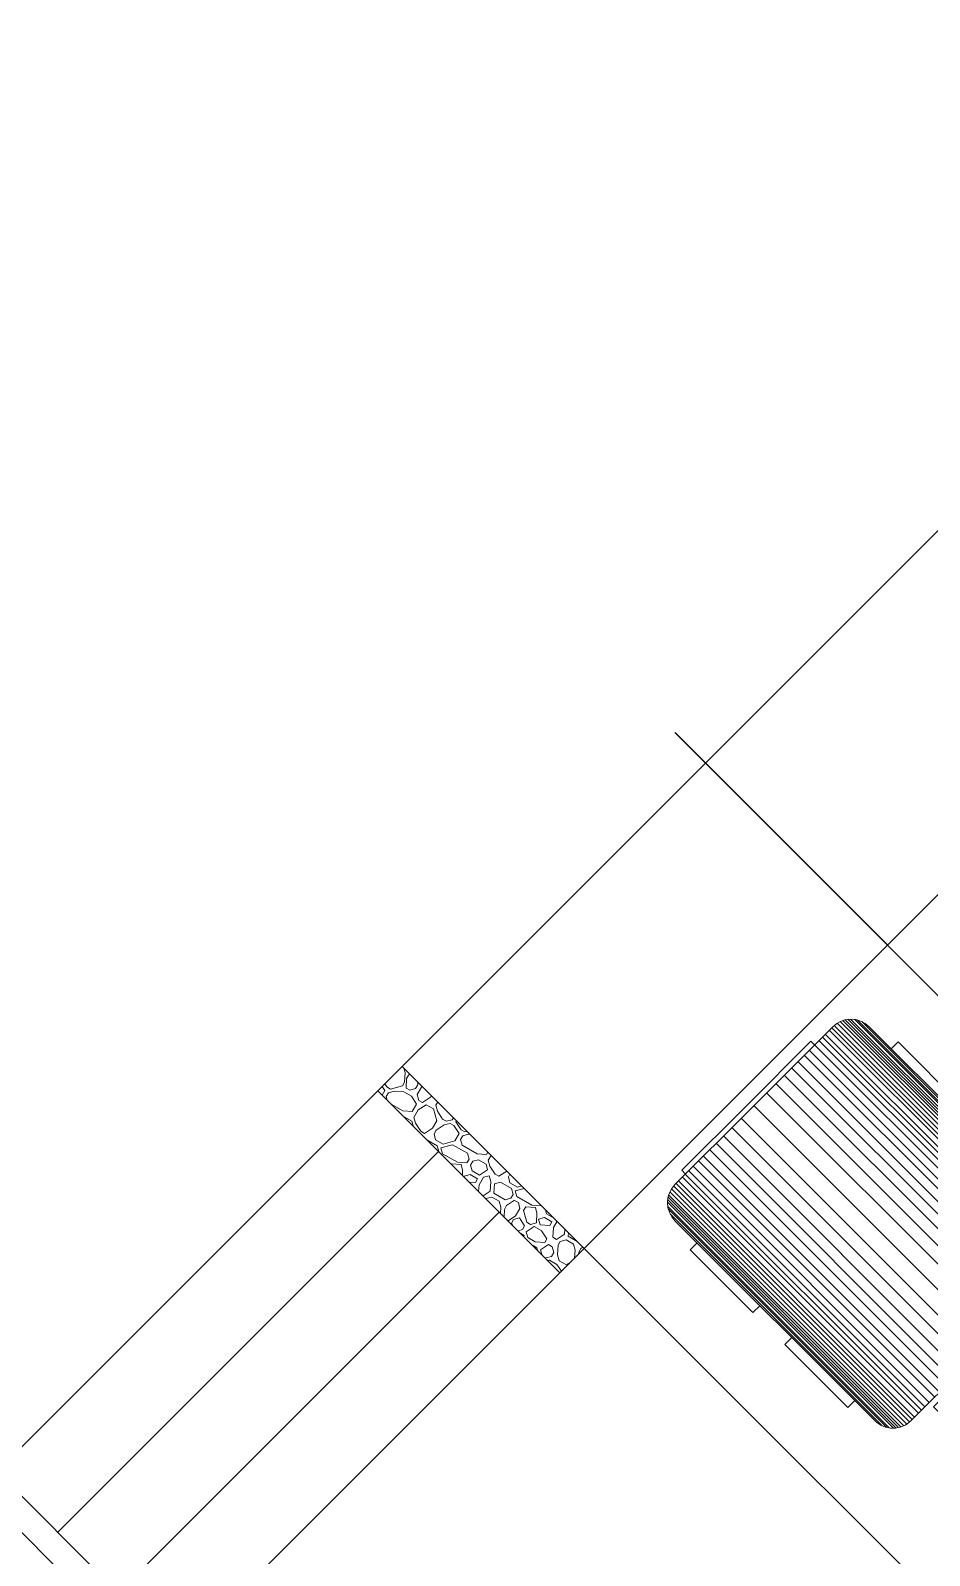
# Model space of a CAD drawing. Header units: millimetres. Extents: x 235 to 418, y 139 to 274.
# Drawn here: x 358.88 to 369.35, y 207.77 to 225.54 of the extents above; entities that cross this region are included whole.
import ezdxf

# ---------------------------------------------------------------- set-up
doc = ezdxf.new("R2010")
doc.units = ezdxf.units.MM
doc.header["$LTSCALE"] = 0.01
doc.layers.add('muros bajos', color=42, linetype='Continuous', lineweight=18)
doc.layers.add('punto delgado', color=4, linetype='Continuous', lineweight=0)

# ---------------------------------------------------------------- blocks, each defined once
blk = doc.blocks.new('A$C56CA4FEA')
at = {"layer": 'punto delgado'}
for p, q in [((0.724, 3.427), (1.76, 3.427)), ((2.286, 3.427), (3.322, 3.427)), ((3.869, 3.222), (0.145, 3.222)), ((3.832, 3.254), (0.182, 3.254)), ((3.808, 3.27), (0.206, 3.27)), ((3.757, 3.295), (0.257, 3.295)), ((3.953, 3.036), (0.061, 3.036)), ((3.953, 3.077), (0.068, 3.077)), ((3.935, 3.117), (0.079, 3.117)), ((3.92, 3.149), (0.093, 3.149)), ((3.907, 3.174), (0.107, 3.174)), ((3.89, 3.198), (0.124, 3.198)), ((3.953, 2.996), (0.061, 2.996)), ((3.953, 2.956), (0.061, 2.956)), ((3.953, 2.891), (0.061, 2.891)), ((3.953, 3.013), (3.953, 0.414)), ((3.953, 2.843), (0.061, 2.843)), ((3.953, 2.786), (0.061, 2.786)), ((3.953, 2.714), (0.061, 2.714)), ((4.024, 2.714), (4.146, 2.714)), ((3.953, 2.625), (0.061, 2.625)), ((3.953, 2.544), (0.061, 2.544)), ((3.953, 2.439), (0.061, 2.439)), ((3.953, 2.335), (0.061, 2.335)), ((3.953, 2.214), (0.061, 2.214)), ((3.953, 2.076), (0.061, 2.076)), ((3.953, 2.013), (4.024, 2.013)), ((3.953, 1.923), (0.061, 1.923)), ((3.953, 1.813), (4.024, 1.813)), ((3.953, 1.713), (0.061, 1.713)), ((3.953, 1.713), (0.061, 1.713)), ((3.953, 1.713), (4.024, 1.713)), ((3.953, 1.613), (4.024, 1.613)), ((3.953, 1.504), (0.061, 1.504)), ((3.953, 1.35), (0.061, 1.35)), ((3.953, 1.413), (4.024, 1.413)), ((3.953, 1.213), (0.061, 1.213)), ((3.953, 1.092), (0.061, 1.092)), ((3.953, 0.987), (0.061, 0.987)), ((3.953, 0.882), (0.061, 0.882)), ((3.953, 0.802), (0.061, 0.802)), ((3.953, 0.713), (0.061, 0.713)), ((4.024, 0.712), (4.145, 0.712)), ((3.953, 0.64), (0.061, 0.64)), ((3.953, 0.584), (0.061, 0.584)), ((3.953, 0.536), (0.061, 0.536)), ((3.953, 0.471), (0.061, 0.471)), ((3.953, 0.431), (0.061, 0.431)), ((3.953, 0.39), (0.061, 0.39)), ((3.953, 0.35), (0.068, 0.35)), ((3.935, 0.31), (0.079, 0.31)), ((3.92, 0.277), (0.093, 0.277)), ((3.907, 0.253), (0.107, 0.253)), ((3.89, 0.229), (0.124, 0.229)), ((3.869, 0.205), (0.145, 0.205)), ((3.832, 0.173), (0.182, 0.173)), ((3.808, 0.156), (0.206, 0.156)), ((3.757, 0.132), (0.257, 0.132)), ((0.724, 0), (1.76, 0)), ((2.286, 0), (3.322, 0))]:
    blk.add_line(p, q, dxfattribs=at)
at = {"layer": 'punto delgado', "linetype": 'Continuous'}
for p, q in [((0.724, 3.427), (0.724, 3.313)), ((1.76, 3.313), (1.76, 3.427)), ((2.286, 3.427), (2.286, 3.313)), ((3.322, 3.313), (3.322, 3.427)), ((0.361, 3.313), (3.653, 3.313)), ((0.061, 3.013), (0.061, 1.651)), ((0, 1.651), (0, 2.715)), ((0.061, 2.715), (0, 2.715)), ((4.024, 1.713), (4.024, 2.714)), ((4.145, 2.714), (6.816, 2.689)), ((4.146, 1.713), (4.146, 2.714)), ((4.372, 2.602), (4.309, 2.464)), ((4.411, 2.628), (5.232, 2.628)), ((5.237, 2.606), (4.9, 2.475)), ((5.448, 2.566), (5.136, 2.474)), ((5.504, 2.636), (6.805, 2.584)), ((4.841, 2.464), (4.146, 2.464)), ((5.851, 2.457), (5.62, 2.457)), ((6.936, 2.476), (5.851, 2.476)), ((5.851, 2.476), (5.851, 1.713)), ((6.985, 2.127), (6.938, 2.464)), ((5.999, 2.154), (6.985, 2.127)), ((7.081, 2.05), (5.999, 2.154)), ((5.821, 2.079), (5.723, 2.079)), ((5.723, 2.079), (5.723, 1.713)), ((5.821, 1.713), (5.821, 2.079)), ((0, 1.651), (0, 0.586)), ((0.061, 0.414), (0.061, 1.651)), ((4.024, 1.713), (4.024, 0.712)), ((4.146, 1.713), (4.146, 0.712)), ((5.723, 1.348), (5.723, 1.713)), ((5.821, 1.713), (5.821, 1.348)), ((5.851, 0.951), (5.851, 1.713)), ((5.821, 1.348), (5.723, 1.348)), ((7.081, 1.377), (5.999, 1.273)), ((5.999, 1.273), (6.985, 1.3)), ((6.985, 1.3), (6.938, 0.963)), ((4.841, 0.963), (4.146, 0.963)), ((4.372, 0.825), (4.309, 0.963)), ((5.237, 0.821), (4.9, 0.952)), ((5.448, 0.861), (5.136, 0.953)), ((5.851, 0.97), (5.62, 0.97)), ((6.936, 0.951), (5.851, 0.951)), ((4.145, 0.712), (6.816, 0.738)), ((4.411, 0.799), (5.232, 0.799)), ((5.504, 0.791), (6.805, 0.843)), ((0.061, 0.586), (0, 0.586)), ((0.361, 0.114), (3.653, 0.114)), ((0.724, 0.114), (0.724, 0)), ((1.76, 0), (1.76, 0.114)), ((2.286, 0.114), (2.286, 0)), ((3.322, 0), (3.322, 0.114))]:
    blk.add_line(p, q, dxfattribs=at)
for centre, radius, start, end in [((0.361, 3.013), 0.3, 90, 180), ((6.898, 2.541), 0.169, 19.2533, 118.9117), ((4.411, 2.584), 0.0432, 90, 155.7345), ((5.232, 2.616), 0.0111, 291.2907, 90), ((5.46, 2.525), 0.0432, 84.6876, 106.5243), ((5.447, 2.378), 0.19, 7.996, 84.6876), ((6.8, 2.444), 0.14, 7.9182, 87.73), ((4.53, 1.713), 2.678, 360, 19.2533), ((4.841, 2.626), 0.162, 270, 291.2907), ((5.148, 2.432), 0.0432, 106.5243, 188.0963), ((0.095, 1.713), 5.06, 360, 8.0963), ((0.713, 1.713), 4.97, 360, 7.996), ((5.322, 1.713), 1.792, 360, 10.8313), ((0.095, 1.713), 5.06, 351.9037, 360), ((0.713, 1.713), 4.97, 352.004, 360), ((4.53, 1.713), 2.678, 340.7467, 360), ((5.322, 1.713), 1.792, 349.1687, 360), ((4.841, 0.8), 0.162, 68.7093, 90), ((5.148, 0.995), 0.0432, 171.9037, 253.4757), ((5.447, 1.049), 0.19, 275.3123, 352.004), ((6.8, 0.983), 0.14, 272.27, 352.0818), ((4.411, 0.842), 0.0432, 204.2655, 270), ((5.232, 0.81), 0.0111, 270, 68.7093), ((5.46, 0.902), 0.0432, 253.4757, 275.3123), ((6.898, 0.886), 0.169, 241.0883, 340.7467), ((0.361, 0.414), 0.3, 180, 270)]:
    blk.add_arc(centre, radius, start, end, dxfattribs=at)
at = {"layer": 'punto delgado'}
for centre, start, end in [((3.653, 3.013), 0, 90), ((3.653, 0.414), 270, 0), ((3.653, 0.414), 270, 0)]:
    blk.add_arc(centre, 0.3, start, end, dxfattribs=at)
at = {"layer": 'punto delgado', "linetype": 'Continuous'}
for points in [[(5.821, 1.713), (5.723, 1.713), (5.821, 2.079), (5.723, 2.079)], [(5.821, 1.713), (5.723, 1.713), (5.821, 1.348), (5.723, 1.348)]]:
    blk.add_solid(points, dxfattribs=at)

msp = doc.modelspace()

# ---------------------------------------------------------------- hatches: boundary and pattern name
at = {"layer": 'punto delgado'}
h = msp.add_hatch(dxfattribs=at)
h.set_pattern_fill('AGGREGAT', color=256, angle=240, style=0, pattern_type=2)
h.set_pattern_definition([(240, (161.2119, 40.6716), (0.3660254, -1.3660254), [0.1, -0.15, 0.05, -0.15, 0.05, -0.5]), (240, (161.0485, 40.1886), (0.3660254, -1.3660254), [0.05, -0.95]), (240, (161.2418, 40.4234), (0.3660254, -1.3660254), [0.05, -0.1, 0.05, -0.8]), (240, (161.0351, 39.9654), (0.3660254, -1.3660254), [0.1, -0.9]), (240, (161.0284, 39.8538), (0.3660254, -1.3660254), [0.05, -0.95]), (240, (161.265, 40.0636), (0.3660254, -1.3660254), [0.1, -0.9]), (240, (161.5583, 40.4716), (0.3660254, -1.3660254), [0.05, -0.1, 0.05, -0.25, 0.15, -0.4]), (240, (161.2949, 39.8154), (0.3660254, -1.3660254), [0.1, -0.9]), (240, (161.6382, 40.31), (0.3660254, -1.3660254), [0.1, -0.05, 0.05, -0.4, 0.05, -0.35]), (240, (161.7065, 40.3283), (0.3660254, -1.3660254), [0.05, -0.95]), (240, (161.5748, 40.0002), (0.3660254, -1.3660254), [0.05, -0.05, 0.05, -0.85]), (240, (161.6931, 40.1051), (0.3660254, -1.3660254), [0.05, -0.95]), (240, (161.4114, 39.5172), (0.3660254, -1.3660254), [0.05, -0.95]), (240, (161.6797, 39.8819), (0.3660254, -1.3660254), [0.05, -0.4, 0.05, -0.5]), (240, (161.723, 39.8569), (0.3660254, -1.3660254), [0.1, -0.9]), (240, (161.6663, 39.6587), (0.3660254, -1.3660254), [0.1, -0.9]), (240, (162.0096, 40.1533), (0.3660254, -1.3660254), [0.05, -0.6, 0.1, -0.25]), (330, (161.6016, 40.4466), (1.3660254, 0.3660254), [0.2, -0.2, 0.1, -0.5]), (330, (161.5766, 40.4033), (1.3660254, 0.3660254), [0.05, -0.35, 0.1, -0.5]), (330, (161.3351, 40.485), (1.3660254, 0.3660254), [0.15, -0.85]), (330, (161.3101, 40.4417), (1.3660254, 0.3660254), [0.1, -0.9]), (330, (161.1552, 40.4734), (1.3660254, 0.3660254), [0.05, -0.6, 0.05, -0.05, 0.1, -0.15]), (330, (161.1052, 40.3868), (1.3660254, 0.3660254), [0.05, -0.35, 0.05, -0.55]), (330, (161.4266, 40.1435), (1.3660254, 0.3660254), [0.1, -0.15, 0.05, -0.05, 0.1, -0.55]), (330, (161.2284, 40.2002), (1.3660254, 0.3660254), [0.1, -0.55, 0.05, -0.3]), (330, (161.0302, 40.2569), (1.3660254, 0.3660254), [0.05, -0.05, 0.1, -0.8]), (330, (161.5431, 39.8453), (1.3660254, 0.3660254), [0.05, -0.95]), (330, (161.5181, 39.802), (1.3660254, 0.3660254), [0.1, -0.1, 0.05, -0.05, 0.1, -0.6]), (330, (161.1034, 39.9837), (1.3660254, 0.3660254), [0.05, -0.05, 0.05, -0.1, 0.05, -0.7]), (330, (161.3315, 39.6788), (1.3660254, 0.3660254), [0.2, -0.8]), (330, (161.2199, 39.6855), (1.3660254, 0.3660254), [0.2, -0.15, 0.1, -0.55]), (330, (160.8485, 39.8422), (1.3660254, 0.3660254), [0.05, -0.15, 0.1, -0.7]), (330, (160.9101, 39.7489), (1.3660254, 0.3660254), [0.15, -0.85]), (285, (161.0119, 40.3252), (0.8660254, -0.5), [0.07071, -1.3435036]), (285, (160.7802, 39.8239), (0.8660254, -0.5), [0.07071, -1.2020836, 0.07071, -0.07071]), (285, (161.1485, 40.3618), (0.8660254, -0.5), [0.07071, -0.56568, 0.07071, -0.7071136]), (285, (161.0235, 40.1453), (0.8660254, -0.5), [0.07071, -1.1313736, 0.07071, -0.14142]), (285, (160.9985, 40.102), (0.8660254, -0.5), [0.14142, -0.56568, 0.14142, -0.5656936]), (285, (161.2101, 40.2685), (0.8660254, -0.5), [0.0707, -0.6364, 0.0707, -0.0707, 0.0707, -0.4950136]), (285, (161.0034, 39.8105), (0.8660254, -0.5), [0.07071, -0.07071, 0.07071, -1.2020836]), (285, (161.3967, 40.3917), (0.8660254, -0.5), [0.07071, -0.84852, 0.07071, -0.4242736]), (285, (161.0833, 39.6489), (0.8660254, -0.5), [0.0707, -0.0707, 0.0707, -0.28284, 0.0707, -0.8485736]), (285, (161.5132, 40.0935), (0.8660254, -0.5), [0.07071, -1.3435036]), (285, (161.6815, 40.285), (0.8660254, -0.5), [0.141421, -1.2727926]), (285, (161.8181, 40.3216), (0.8660254, -0.5), [0.07071, -0.07071, 0.07071, -1.2020836]), (285, (161.673, 39.7703), (0.8660254, -0.5), [0.07071, -1.3435036]), (285, (161.6096, 39.4605), (0.8660254, -0.5), [0.07071, -1.3435036]), (15, (161.0735, 40.2319), (0.8660254, -0.5), [0.07071, -1.3435036]), (15, (161.0485, 40.1886), (0.8660254, -0.5), [0.07071, -1.3435036]), (15, (161.2418, 40.4234), (0.8660254, -0.5), [0.07071, -0.28284, 0.14142, -0.9192436]), (15, (161.3418, 40.5966), (0.8660254, -0.5), [0.07071, -1.3435036]), (15, (161.1467, 39.9587), (0.8660254, -0.5), [0.07071, -0.5656854, 0.07071, -0.7071082]), (15, (161.1217, 39.9154), (0.8660254, -0.5), [0.0707, -0.4243, 0.0707, -0.4242, 0.0707, -0.3536136]), (15, (161.465, 40.41), (0.8660254, -0.5), [0.07071, -1.3435036]), (15, (161.1083, 39.6922), (0.8660254, -0.5), [0.1414, -0.35355, 0.0707, -0.0707, 0.0707, -0.7071636]), (15, (161.5632, 40.1801), (0.8660254, -0.5), [0.07071, -1.3435036]), (15, (161.3632, 39.8337), (0.8660254, -0.5), [0.141421, -1.2727926]), (15, (161.3382, 39.7904), (0.8660254, -0.5), [0.07071, -1.3435036]), (15, (161.5748, 40.0002), (0.8660254, -0.5), [0.07071, -1.3435036]), (15, (161.8547, 40.185), (0.8660254, -0.5), [0.07071, -1.3435036]), (15, (161.4547, 39.4922), (0.8660254, -0.5), [0.07071, -1.3435036]), (266.56505, (161.16188, 40.585), (-0.5, -0.8660254), [0.1118, -2.124268]), (266.56505, (161.2985, 40.6216), (-0.5, -0.8660254), [0.1118, -2.124268]), (266.56505, (161.3418, 40.5966), (-0.5, -0.8660254), [0.1118, -2.124268]), (266.56505, (161.2168, 40.3801), (-0.5, -0.8660254), [0.1118, -2.124268]), (266.56505, (161.415, 40.3234), (-0.5, -0.8660254), [0.1118, -2.124268]), (266.56505, (161.4583, 40.2984), (-0.5, -0.8660254), [0.1118, -2.124268]), (266.56505, (161.5315, 40.0252), (-0.5, -0.8660254), [0.1118, -2.124268]), (266.56505, (161.5498, 39.9569), (-0.5, -0.8660254), [0.1118, -2.124268]), (266.56505, (161.8364, 40.2533), (-0.5, -0.8660254), [0.1118, -2.124268]), (266.56505, (161.6864, 39.9935), (-0.5, -0.8660254), [0.1118, -2.124268]), (303.43495, (160.78688, 39.9355), (0.8660254, -0.5), [0.1118, -2.124268]), (303.43495, (161.0418, 40.077), (0.8660254, -0.5), [0.1118, -2.124268]), (303.43495, (161.2034, 40.1569), (0.8660254, -0.5), [0.1118, -2.124268]), (303.43495, (161.2583, 39.952), (0.8660254, -0.5), [0.1118, -2.124268]), (303.43495, (161.2333, 39.9087), (0.8660254, -0.5), [0.1118, -2.124268]), (303.43495, (161.5382, 40.1368), (0.8660254, -0.5), [0.1118, -2.124268]), (303.43495, (161.6315, 40.1984), (0.8660254, -0.5), [0.1118, -2.124268]), (303.43495, (161.6047, 39.752), (0.8660254, -0.5), [0.1118, -2.124268]), (303.43495, (161.8913, 40.0484), (0.8660254, -0.5), [0.1118, -2.124268]), (356.56505, (161.7065, 40.3283), (0.8660254, -0.5), [0.1118, -2.124268]), (356.56505, (161.4065, 39.8087), (0.8660254, -0.5), [0.1118, -2.124268]), (356.56505, (161.7748, 40.3466), (0.8660254, -0.5), [0.1118, -2.124268]), (356.56505, (161.5047, 39.5788), (0.8660254, -0.5), [0.1118, -2.124268]), (356.56505, (161.873, 40.1167), (0.8660254, -0.5), [0.1118, -2.124268]), (356.56505, (161.8163, 39.9185), (0.8660254, -0.5), [0.1118, -2.124268]), (33.43495, (161.01188, 40.3252), (0.5, 0.8660254), [0.1118, -2.124268]), (33.43495, (161.1985, 40.4484), (0.5, 0.8660254), [0.1118, -2.124268]), (33.43495, (160.8918, 39.8172), (0.5, 0.8660254), [0.1118, -2.124268]), (33.43495, (161.0284, 39.8538), (0.5, 0.8660254), [0.1118, -2.124268]), (33.43495, (161.315, 40.1502), (0.5, 0.8660254), [0.1118, -2.124268]), (33.43495, (161.4833, 40.3417), (0.5, 0.8660254), [0.1118, -2.124268]), (33.43495, (161.3333, 40.0819), (0.5, 0.8660254), [0.1118, -2.124268]), (33.43495, (161.4949, 40.1618), (0.5, 0.8660254), [0.1118, -2.124268]), (33.43495, (161.7114, 40.0368), (0.5, 0.8660254), [0.1118, -2.124268]), (33.43495, (162.0346, 40.1966), (0.5, 0.8660254), [0.1118, -2.124268]), (33.43495, (161.7346, 39.677), (0.5, 0.8660254), [0.1118, -2.124268]), (33.43495, (161.6846, 39.5904), (0.5, 0.8660254), [0.1118, -2.124268])])
h.paths.add_polyline_path([(363.208, 213.471), (362.925, 213.188), (365.047, 211.067), (365.33, 211.35)])

# ---------------------------------------------------------------- linework, layer by layer
at = {"layer": 'muros bajos'}
for p, q in [((342.455, 224.785), (390.798, 176.441)), ((342.243, 224.573), (390.789, 176.026)), ((362.925, 213.188), (363.208, 213.471)), ((365.33, 211.35), (363.208, 213.471)), ((365.047, 211.067), (362.925, 213.188)), ((365.047, 211.067), (365.33, 211.35)), ((365.047, 211.067), (365.047, 211.067))]:
    msp.add_line(p, q, dxfattribs=at)
at = {"layer": 'punto delgado'}
for p, q in [((358.488, 208.751), (377.999, 228.262)), ((360.61, 206.63), (380.12, 226.14)), ((359.195, 208.044), (363.632, 212.481)), ((359.903, 207.337), (364.34, 211.774))]:
    msp.add_line(p, q, dxfattribs=at)
for points in [[(377.969, 212.853), (372.401, 218.421), (368.865, 214.885), (374.432, 209.319)], [(374.432, 209.319), (368.865, 214.885), (365.33, 211.35), (370.895, 205.785)]]:
    msp.add_lwpolyline(points, dxfattribs=at)
msp.add_lwpolyline([(366.389, 217.359), (368.864, 214.884), (368.866, 214.886), (366.391, 217.361)], close=True, dxfattribs=at)

# ---------------------------------------------------------------- block references
at = {"layer": 'punto delgado', "rotation": 315}
msp.add_blockref('A$C56CA4FEA', (366.052, 211.846), dxfattribs=at)

doc.saveas('drawing.dxf')
